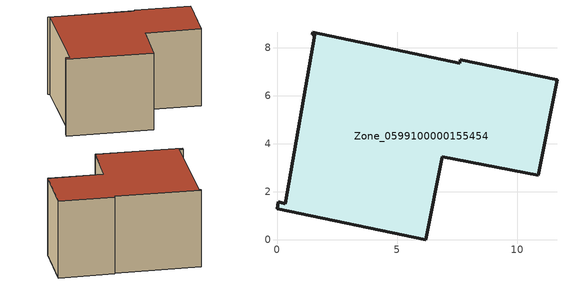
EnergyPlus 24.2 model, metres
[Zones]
Zone_0599100000155454
 floor ground (C_G): 1.48,8.63 7.61,7.35 7.64,7.49 11.66,6.67 10.88,2.68 6.89,3.44 6.19,0 0,1.28 0.06,1.57 0.34,1.5 1.58,8.53 1.47,8.56 z0
 wall outside (C_F): 6.19,0 6.89,3.44 10.88,2.68 11.66,6.67 7.64,7.49 7.61,7.35 1.48,8.63 1.47,8.56 1.58,8.53 0.34,1.5 0.06,1.57 0,1.28 6.19,0 z0:5.99
 roof outside (C_R): 7.61,7.35 1.48,8.63 1.47,8.56 1.58,8.53 0.34,1.5 0.06,1.57 0,1.28 6.19,0 6.89,3.44 10.88,2.68 11.66,6.67 7.64,7.49 z5.99
[BUILDING]
Pand.0599100000155454: North Axis=0; Terrain=City; Loads Convergence Tolerance Value=0.04; Temperature Convergence Tolerance Value=0.4; Solar Distribution=FullExterior; Maximum Number of Warmup Days=25; Minimum Number of Warmup Days=1
[Site:Location]
Rotterdam.The.Hague.AP_ZH_NLD Design_Conditions: Latitude=51.96; Longitude=4.45; Time Zone=1; Elevation=-4.5
[SITE:GROUNDTEMPERATURE:BUILDINGSURFACE]
18, 18, 18, 18, 18, 18, 18, 18, 18, 18, 18, 18
[MATERIAL] Thermal Absorptance=0.9; Solar Absorptance=0.7; Visible Absorptance=0.7
Name | Roughness | Thickness | Conductivity | Density | Specific Heat
G.TI.1946 | MediumSmooth | 0.15 | 1 | 540 | 1210
F.TI.1946 | Rough | 0.3 | 0.857143 | 1920 | 840
R.TI.1946 | MediumRough | 0.2 | 0.1 | 1500 | 1000
[CONSTRUCTION]
C_G: G.TI.1946
C_F: F.TI.1946
C_R: R.TI.1946
[ZONE]
Zone_0599100000155454: Type=1; Multiplier=1; Ceiling Height=Autocalculate; Volume=Autocalculate; Floor Area=autocalculate; Part of Total Floor Area=Yes
[ZONEINFILTRATION:DESIGNFLOWRATE]
Infil_Zone_0599100000155454: Zone or ZoneList or Space or SpaceList=Zone_0599100000155454; Schedule=AlwaysOn; Design Flow Rate Calculation Method=Flow/Area; Flow Rate per Floor Area=0.003; Constant Term Coefficient=1; Temperature Term Coefficient=0; Velocity Term Coefficient=0; Velocity Squared Term Coefficient=0
[HVACTEMPLATE:ZONE:IDEALLOADSAIRSYSTEM]
Zone_0599100000155454: Maximum Heating Supply Air Temperature=50; Minimum Cooling Supply Air Temperature=13; Maximum Heating Supply Air Humidity Ratio=0.0156; Minimum Cooling Supply Air Humidity Ratio=0.0077; Heating Limit=NoLimit; Cooling Limit=NoLimit; Dehumidification Control Type=ConstantSensibleHeatRatio; Cooling Sensible Heat Ratio=0.7; Dehumidification Setpoint=60; Humidification Control Type=None; Humidification Setpoint=30; Outdoor Air Method=None; Outdoor Air Flow Rate per Person=0.00944; Outdoor Air Flow Rate per Zone Floor Area=0; Outdoor Air Flow Rate per Zone=0; Demand Controlled Ventilation Type=None; Outdoor Air Economizer Type=NoEconomizer; Heat Recovery Type=None; Sensible Heat Recovery Effectiveness=0.7; Latent Heat Recovery Effectiveness=0.65
[ZONECONTROL:THERMOSTAT]
ThermostatControl_Zone_0599100000155454: Zone or ZoneList=Zone_0599100000155454; Control Type Schedule=DualSetpointControlType; Control 1=Thermostat_Zone_0599100000155454; Temperature Difference Between Cutout And Setpoint=0
[THERMOSTATSETPOINT:DUALSETPOINT]
Thermostat_Zone_0599100000155454: Heating Setpoint Temperature Schedule=HeatingSetpoint_Zone_0599100000155454; Cooling Setpoint Temperature Schedule=CoolingSetpoint_Zone_0599100000155454
[SCHEDULE:COMPACT]
HeatingSetpoint_Zone_0599100000155454: Through: 12/31, For: AllDays, Until: 24:00, 21
CoolingSetpoint_Zone_0599100000155454: Through: 12/31, For: AllDays, Until: 24:00, 24
DualSetpointControlType: Through: 12/31, For: AllDays, Until: 24:00, 4
AlwaysOn: Through: 12/31, For: AllDays, Until: 24:00, 1
